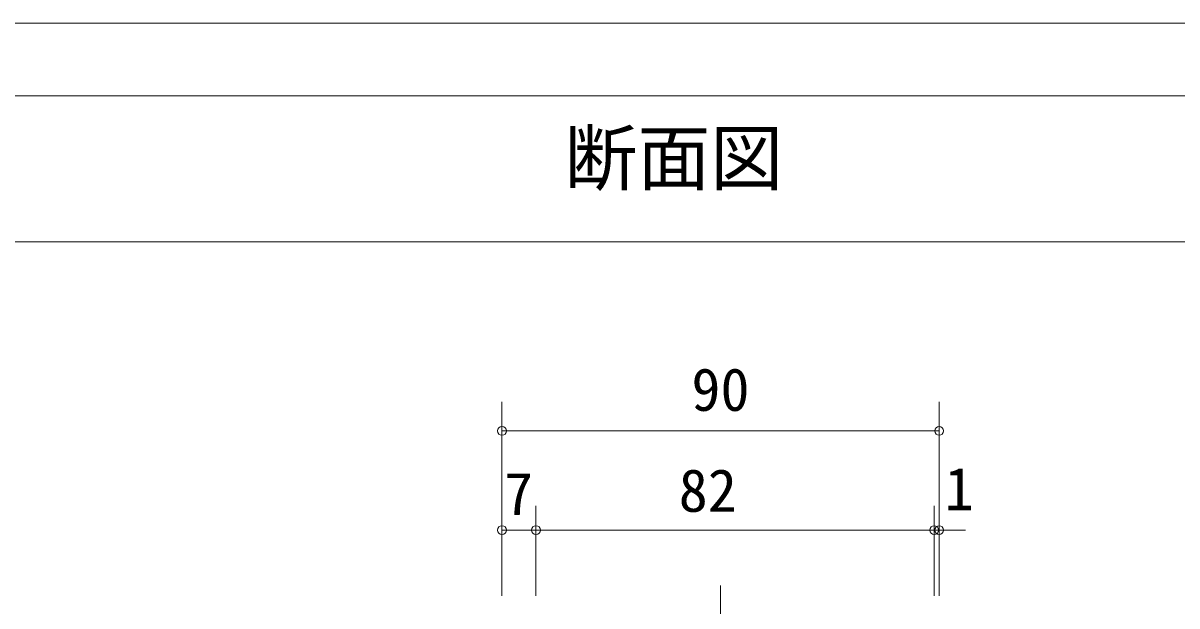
# Model space of a CAD drawing. Units: millimetres on the paper, enlarged 5 times, with parts at other scales. Extents: x -977 to 998, y -673 to 718.
# Drawn here: x -616 to -220, y 518.5 to 718.4 of the extents above; entities that cross this region are included whole.
import ezdxf
from ezdxf.enums import TextEntityAlignment as Align

# ---------------------------------------------------------------- set-up
doc = ezdxf.new("R2010")
doc.units = ezdxf.units.MM
doc.header["$LTSCALE"] = 5
doc.header["$PDMODE"] = 32
doc.header["$PDSIZE"] = 3
doc.linetypes.add('CHAIN1', pattern=[8, 5, -1, 1, -1])
doc.layers.add('0-0_0', color=7, linetype='Continuous', lineweight=18)
doc.layers.add('3-1_四方枠', color=3, linetype='Continuous', lineweight=20)
doc.styles.add('ＭＳ ゴシック', font='')
doc.styles.get('ＭＳ ゴシック').set_extended_font_data('MS Gothic')

msp = doc.modelspace()

# ---------------------------------------------------------------- linework, layer by layer
at = {"layer": '0-0_0'}
for p, q in [((-952.188, 693.383), (197.812, 693.383)), ((-952.188, 643.383), (197.812, 643.383))]:
    msp.add_line(p, q, dxfattribs=at)
msp.add_lwpolyline([(-977.188, -672.867), (-977.188, 718.383), (997.812, 718.383)], dxfattribs=at)
at = {"layer": '3-1_四方枠', "color": 4, "lineweight": 9}
for p, q in [((-451.651, 588.486), (-451.651, 521.892)), ((-301.651, 588.486), (-301.651, 521.892)), ((-451.651, 578.486), (-301.651, 578.486)), ((-451.651, 552.817), (-451.651, 521.892)), ((-439.984, 552.817), (-439.984, 521.892)), ((-303.317, 552.817), (-303.317, 521.892)), ((-301.651, 552.817), (-301.651, 521.892)), ((-292.561, 544.484), (-451.651, 544.484))]:
    msp.add_line(p, q, dxfattribs=at)
at = {"layer": '3-1_四方枠', "color": 4, "linetype": 'CHAIN1', "lineweight": 9}
msp.add_line((-376.651, 525.522), (-376.651, 23.746), dxfattribs=at)
at = {"layer": '3-1_四方枠', "color": 4}
for p in [(-451.651, 578.486), (-301.651, 578.486), (-451.651, 544.484), (-439.984, 544.484), (-303.317, 544.484), (-301.651, 544.484)]:
    msp.add_point(p, dxfattribs=at)

# ---------------------------------------------------------------- texts
at = {"layer": '0-0_0', "style": 'ＭＳ ゴシック'}
msp.add_text('断面図 ', height=18.33, dxfattribs=at).set_placement((-430.188, 657.468), align=Align.BOTTOM_LEFT)
at = {"layer": '3-1_四方枠', "color": 7, "style": 'ＭＳ ゴシック'}
for s, p in [('90', (-386.651, 580.986)), ('7', (-450.941, 545.234)), ('82', (-391.011, 546.364)), ('1', (-299.767, 546.889))]:
    msp.add_text(s, height=14.66, dxfattribs=at).set_placement(p, align=Align.BOTTOM_LEFT)

doc.saveas('drawing.dxf')
